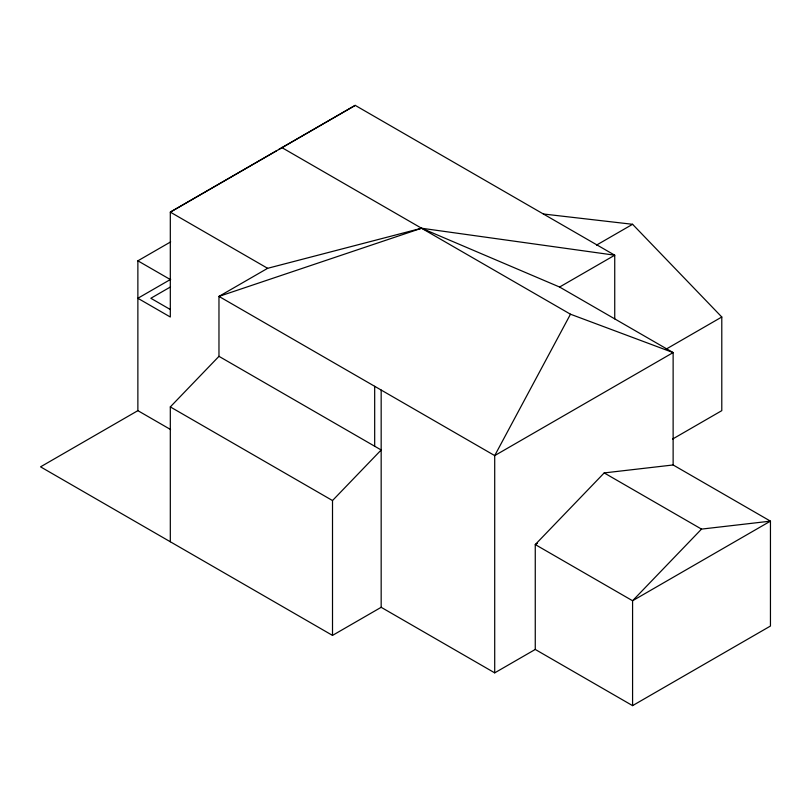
<?xml version="1.0" encoding="UTF-8"?>
<svg xmlns="http://www.w3.org/2000/svg" width="811" height="811" viewBox="0 0 811 811"><rect width="100%" height="100%" fill="white"/><g stroke="black" fill="none" stroke-linecap="round" stroke-linejoin="round"><path stroke-width="1.22" d="M673.13 464.967L673.13 352.592L570.478 314.212L494.71 455.6L494.71 672.856L535.26 649.449L632.58 705.631L770.45 626.041L770.45 521.149L673.13 464.967L604.195 472.925L535.26 544.566L535.26 649.449M170.31 541.758L170.31 406.909L218.97 356.333L218.97 296.4L267.63 268.309L421.568 228.236L614.738 255.201L614.738 318.875M494.71 672.856L381.17 607.307L332.51 635.398L332.51 500.549L381.17 449.983L218.97 356.333M537.419 543.319L535.26 544.566L632.58 600.748L770.45 521.149L701.515 529.107L632.58 600.748L632.58 705.631M559.59 287.033L673.13 352.592L494.71 455.6L218.97 296.4L421.568 228.236L559.59 287.033L614.738 255.201L355.218 105.369L170.31 212.117L170.31 317.01L137.87 298.276L170.695 279.329M276.45 150.836L170.31 212.117L267.63 268.309M278.639 149.579L355.218 105.369M332.51 635.398L40.55 466.842L137.87 410.65L137.87 260.818L170.695 241.871M170.482 286.942L150.846 298.276L170.31 309.518M596.531 245.104L632.58 224.292L721.79 317.01L721.79 410.65L672.633 439.035M666.074 349.166L721.79 317.01M543.37 213.992L632.58 224.292M281.579 147.42L570.478 314.212M604.195 472.925L701.515 529.107M137.87 260.818L170.31 279.542M170.31 406.909L332.51 500.549M137.87 410.65L170.584 429.536M381.17 390.05L381.17 607.307M374.682 386.3L374.682 446.232"/></g></svg>
